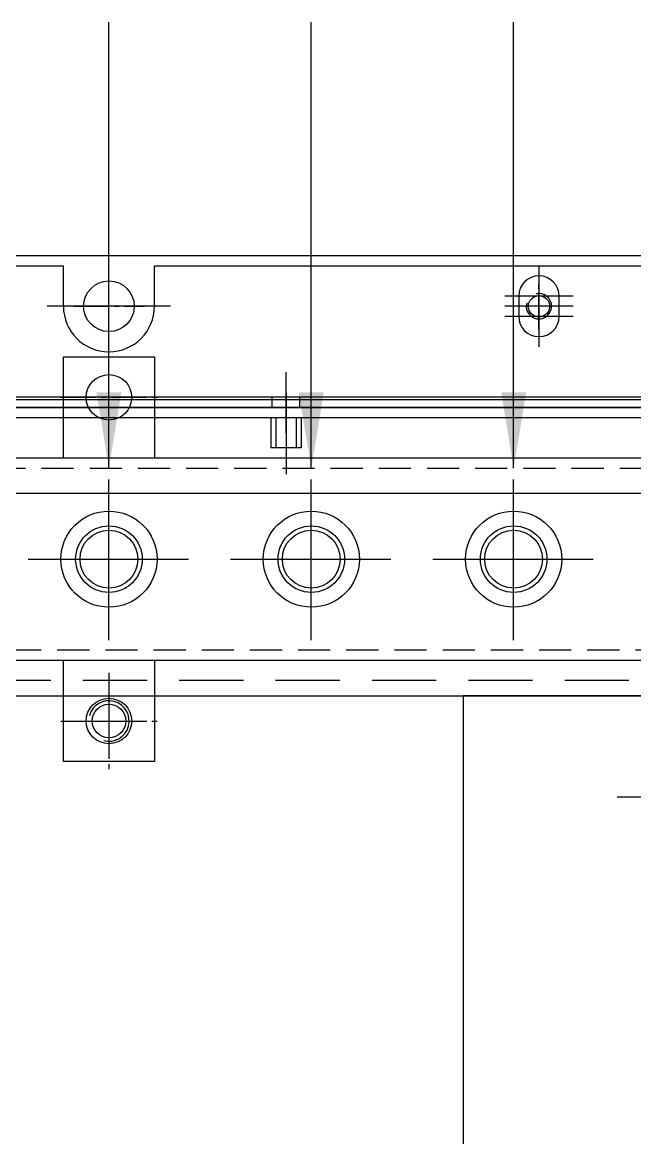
# Model space of a CAD drawing. Header units: millimetres. Extents: x 282 to 14566, y -4134 to 5341.
# Drawn here: x 8314 to 8435.1, y 1956 to 2176.5 of the extents above; entities that cross this region are included whole.
import ezdxf

# ---------------------------------------------------------------- set-up
doc = ezdxf.new("R2010")
doc.units = ezdxf.units.MM
for name, pattern in [('CENTER', [50.8, 31.75, -6.35, 6.35, -6.35]), ('CENTER1', [10, 7, -1, 1, -1]), ('HIDDEN', [9.525, 6.35, -3.175]), ('HIDDEN2', [4.7625, 3.175, -1.5875]), ('HIDDENX2', [19.05, 12.7, -6.35])]:
    doc.linetypes.add(name, pattern=pattern)
doc.layers.add('CENTER', color=1, linetype='CENTER')
doc.layers.add('THIN', color=3, linetype='Continuous')
doc.styles.get("Standard").update_dxf_attribs({"font": 'ISOCP.SHX', "bigfont": 'WHGTXT.SHX'})
doc.dimstyles.new('PS-6', dxfattribs={"dimscale": 6, "dimtxt": 3.2, "dimasz": 2.5, "dimexe": 2, "dimexo": 2.5, "dimgap": 2, "dimtad": 1, "dimtoh": 1, "dimdec": 3, "dimrnd": 0.005, "dimzin": 12, "dimdsep": 46, "dimtxsty": 'Standard', "dimcen": 0, "dimclrt": 2, "dimazin": 3, "dimtfac": 1, "dimtdec": 3, "dimtofl": 0, "dimtmove": 0, "dimatfit": 3, "dimfxl": 0, "dimtolj": 1, "dimtzin": 0, "dimarcsym": 0})

# ---------------------------------------------------------------- blocks, each defined once
blk = doc.blocks.new('A$C065017E1')
at = {"color": 1, "linetype": 'CENTER1'}
for p, q in [((-560, 563), (-560, 577)), ((-475, 565.42), (-475, 574.58)), ((-567, 570), (-553, 570)), ((-470.42, 570), (-479.58, 570))]:
    blk.add_line(p, q, dxfattribs=at)
at = {"color": 2, "ltscale": 10}
blk.add_lwpolyline([(-650, 580), (-650, 0), (0, 0), (0, 580)], close=True, dxfattribs=at)
at = {"color": 2}
blk.add_circle((-560, 570), 5, dxfattribs=at)
at = {"color": 3}
blk.add_circle((-475, 570), 2.1, dxfattribs=at)
at = {"ltscale": 10}
blk.add_circle((-560, 488), 3.32, dxfattribs=at)
blk.add_arc((-475, 570), 2.5, 164.966, 104.591)
at = {"layer": 'CENTER', "ltscale": 10}
for p, q in [((-560, 493.69), (-560, 482.31)), ((-565.69, 488), (-554.31, 488))]:
    blk.add_line(p, q, dxfattribs=at)
at = {"layer": 'THIN', "ltscale": 10}
blk.add_arc((-560, 488), 4, 255, 165, dxfattribs=at)
blk = doc.blocks.new('A$C08473D62')
at = {"color": 1, "linetype": 'CENTER1'}
blk.add_line((9.54, 0), (-6.54, 0), dxfattribs=at)
at = {"color": 3}
blk.add_lwpolyline([(40, 20), (40, -386), (0, -386), (0, 20)], close=True, dxfattribs=at)
blk = doc.blocks.new('A$C5C183642')
at = {"color": 2, "linetype": 'HIDDENX2'}
blk.add_line((20, -3), (-630, -3), dxfattribs=at)
at = {"color": 3}
blk.add_lwpolyline([(20, -40), (-630, -40), (-630, 0), (20, 0)], close=True, dxfattribs=at)
blk = doc.blocks.new('A$C197C64E6')
at = {"color": 1, "linetype": 'CENTER'}
blk.add_line((-510, -4.74), (-510, 11.2), dxfattribs=at)
for p, q in [((-513, 0), (-513, 6)), ((-507, 6), (-513, 6)), ((-512, 0), (-512, 6)), ((-508, 0), (-508, 6)), ((-507, 0), (-507, 6))]:
    blk.add_line(p, q)
at = {"color": 3}
blk.add_lwpolyline([(0, 0), (0, -2), (-620, -2), (-620, 0)], close=True, dxfattribs=at)
blk = doc.blocks.new('A$C664E0AA2')
at = {"color": 1, "linetype": 'CENTER'}
for p, q in [((-525, -12.18), (-525, 12.18)), ((-440, 8), (-440, -8)), ((-512.82, 0), (-537.18, 0)), ((-433.25, 2), (-446.75, 2)), ((-433.25, 0), (-446.75, 0)), ((-433.25, -2), (-446.75, -2))]:
    blk.add_line(p, q, dxfattribs=at)
at = {"color": 3}
for p, q in [((-615, 8), (-534, 8)), ((-534, 0), (-534, 8)), ((-516, 8), (-409, 8)), ((-516, 0), (-516, 8))]:
    blk.add_line(p, q, dxfattribs=at)
at = {"color": 2, "linetype": 'HIDDENX2'}
blk.add_line((-629, -20), (49, -20), dxfattribs=at)
at = {"color": 3}
blk.add_lwpolyline([(-436, 2, 1), (-444, 2), (-444, -2, 1), (-436, -2)], format="xyb", close=True, dxfattribs=at)
blk.add_lwpolyline([(49, -541.5), (49, -18.5), (-629, -18.5), (-629, -541.5)], close=True, dxfattribs=at)
blk.add_arc((-525, 0), 9, 180, 0, dxfattribs=at)
at = {"xscale": -1, "rotation": 180}
blk.add_blockref('A$C197C64E6', (20, -22), dxfattribs=at)
blk = doc.blocks.new('A$C13B9252F')
at = {"color": 1, "linetype": 'CENTER1'}
for p, q in [((0, 54.5), (0, 73.5)), ((-9.5, 64), (9.5, 64)), ((0, 9.5), (0, -9.5)), ((-9.5, 0), (9.5, 0))]:
    blk.add_line(p, q, dxfattribs=at)
for p, q in [((-9, 52), (-9, 72)), ((-9, 72), (9, 72)), ((9, 72), (9, 52)), ((-9, -8), (-9, 12)), ((9, 12), (9, -8)), ((9, -8), (-9, -8))]:
    blk.add_line(p, q)
at = {"color": 2, "linetype": 'HIDDEN2', "ltscale": 2}
for p, q in [((-80, 50), (520, 50)), ((520, 14), (-80, 14))]:
    blk.add_line(p, q, dxfattribs=at)
blk.add_lwpolyline([(-83, 12), (523, 12), (523, 52), (-83, 52)])
for centre, radius in [((0, 64), 4.5), ((0, 32), 9.5), ((40, 32), 9.5), ((80, 32), 9.5), ((0, 32), 5.72), ((40, 32), 5.72), ((80, 32), 5.72), ((0, 0), 4.5)]:
    blk.add_circle(centre, radius)
at = {"layer": 'CENTER'}
for p, q in [((0, 16), (0, 48)), ((40, 16), (40, 48)), ((80, 16), (80, 48)), ((-16, 32), (16, 32)), ((24, 32), (56, 32)), ((64, 32), (96, 32))]:
    blk.add_line(p, q, dxfattribs=at)
at = {"layer": 'THIN'}
for centre in [(0, 32), (40, 32), (80, 32)]:
    blk.add_circle(centre, 6.58, dxfattribs=at)
blk = doc.blocks.new('A$C69F530FE')
at = {"color": 1, "linetype": 'CENTER'}
blk.add_line((-493, 5), (-493, -7), dxfattribs=at)
at = {"color": 2, "linetype": 'HIDDEN'}
for p, q in [((-495.75, 0), (-495.75, -2)), ((-490.25, 0), (-490.25, -2))]:
    blk.add_line(p, q, dxfattribs=at)
at = {"color": 3}
blk.add_lwpolyline([(6, -2), (-592, -2), (-592, 0), (6, 0)], close=True, dxfattribs=at)

msp = doc.modelspace()

# ---------------------------------------------------------------- block references
for name, p in [('A$C664E0AA2', (8856.162, 2120.349)), ('A$C065017E1', (8891.162, 1550.349)), ('A$C13B9252F', (8331.162, 2038.349))]:
    msp.add_blockref(name, p)
at = {"xscale": -1, "rotation": 180}
for name, p in [('A$C69F530FE', (8859.162, 2100.349)), ('A$C5C183642', (8871.162, 2043.349))]:
    msp.add_blockref(name, p, dxfattribs=at)
at = {"xscale": -1}
msp.add_blockref('A$C08473D62', (8441.162, 2023.349), dxfattribs=at)

# ---------------------------------------------------------------- leaders
for points in [[(8331.162, 2088.333), (8331.162, 2176.49)], [(8371.162, 2088.333), (8371.162, 2176.49)], [(8411.162, 2088.333), (8411.162, 2176.49)]]:
    msp.add_leader(points, dimstyle='PS-6', override={"dimgap": 2, "dimtad": 1})

doc.saveas('drawing.dxf')
